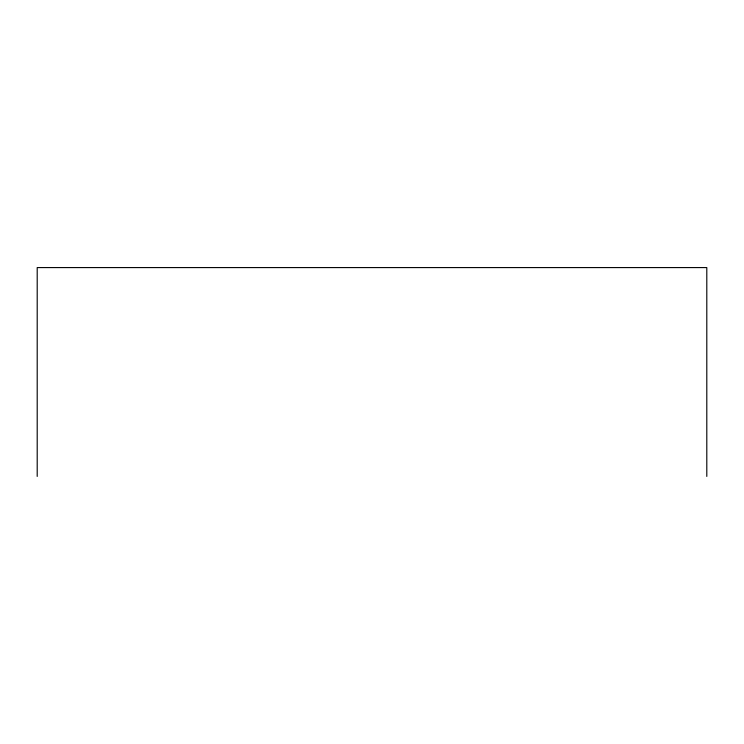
<?xml version="1.0" encoding="UTF-8"?>
<svg xmlns="http://www.w3.org/2000/svg" width="744" height="744" viewBox="0 0 744 744"><rect width="100%" height="100%" fill="white"/><g stroke="black" fill="none" stroke-linecap="round" stroke-linejoin="round"><path stroke-width="1.12" d="M706.8 476.42L706.8 267.58L37.2 267.58L37.2 476.42"/></g></svg>
